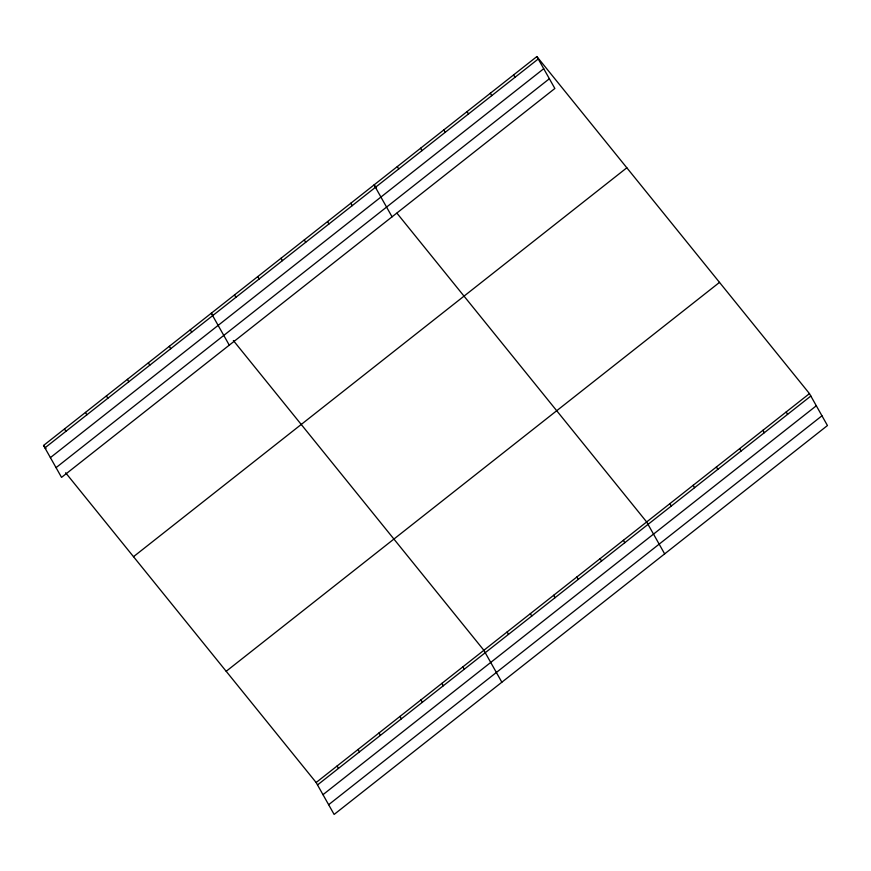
<?xml version="1.0" encoding="UTF-8"?>
<svg xmlns="http://www.w3.org/2000/svg" width="871" height="871" viewBox="0 0 871 871"><rect width="100%" height="100%" fill="white"/><g stroke="black" fill="none" stroke-linecap="round" stroke-linejoin="round"><path stroke-width="1.31" d="M536.874 56.561L554.86 88.483L61.536 477.384L43.55 445.462L536.874 56.561L809.464 393.616L827.45 425.538L334.126 814.439L316.14 782.517L65.63 472.768M44.911 447.89L538.234 58.988M50.398 457.623L543.722 68.722M56.049 467.651L549.372 78.749M133.503 556.689L626.826 167.798M226.188 671.291L719.511 282.389M316.14 782.517L809.464 393.616M317.512 784.934L810.836 396.044M322.989 794.668L816.312 405.777M328.639 804.706L821.963 415.805M376.533 187.94L374.073 184.902L392.059 216.825M396.969 213.21L646.663 521.958L664.649 553.869M212.916 315.258L211.283 313.233L229.269 345.156M233.363 340.539L483.873 650.289L501.859 682.211M43.55 445.462L46 448.5M786.208 411.95L787.569 414.378M762.952 430.285L764.313 432.713M739.697 448.619L741.058 451.047M513.618 74.895L514.979 77.323M716.441 466.954L717.802 469.382M490.362 93.23L491.723 95.658M693.185 485.289L694.546 487.716M467.106 111.564L468.467 113.992M669.93 503.623L671.291 506.04M443.851 129.899L445.212 132.327M420.595 148.233L421.956 150.661M623.407 540.292L624.779 542.709M397.328 166.568L398.7 168.996M600.152 558.627L601.523 561.044M576.896 576.961L578.268 579.378M350.817 203.237L352.189 205.654M553.64 595.296L555.012 597.713M327.561 221.572L328.933 223.989M530.385 613.62L531.745 616.047M304.306 239.906L305.677 242.323M507.129 631.954L508.49 634.382M281.05 258.241L282.411 260.658M257.794 276.564L259.155 278.992M462.904 666.816L464.276 669.244M234.539 294.899L235.899 297.327M441.935 683.343L443.306 685.771M420.976 699.881L422.337 702.298M190.314 329.761L191.674 332.189M400.007 716.408L401.368 718.825M169.344 346.288L170.716 348.716M379.037 732.936L380.409 735.353M148.386 362.826L149.747 365.243M358.079 749.463L359.44 751.88M127.416 379.353L128.777 381.77M337.11 765.99L338.471 768.407M106.447 395.88L107.819 398.297M85.478 412.408L86.85 414.825M64.519 428.935L65.88 431.352"/></g></svg>
